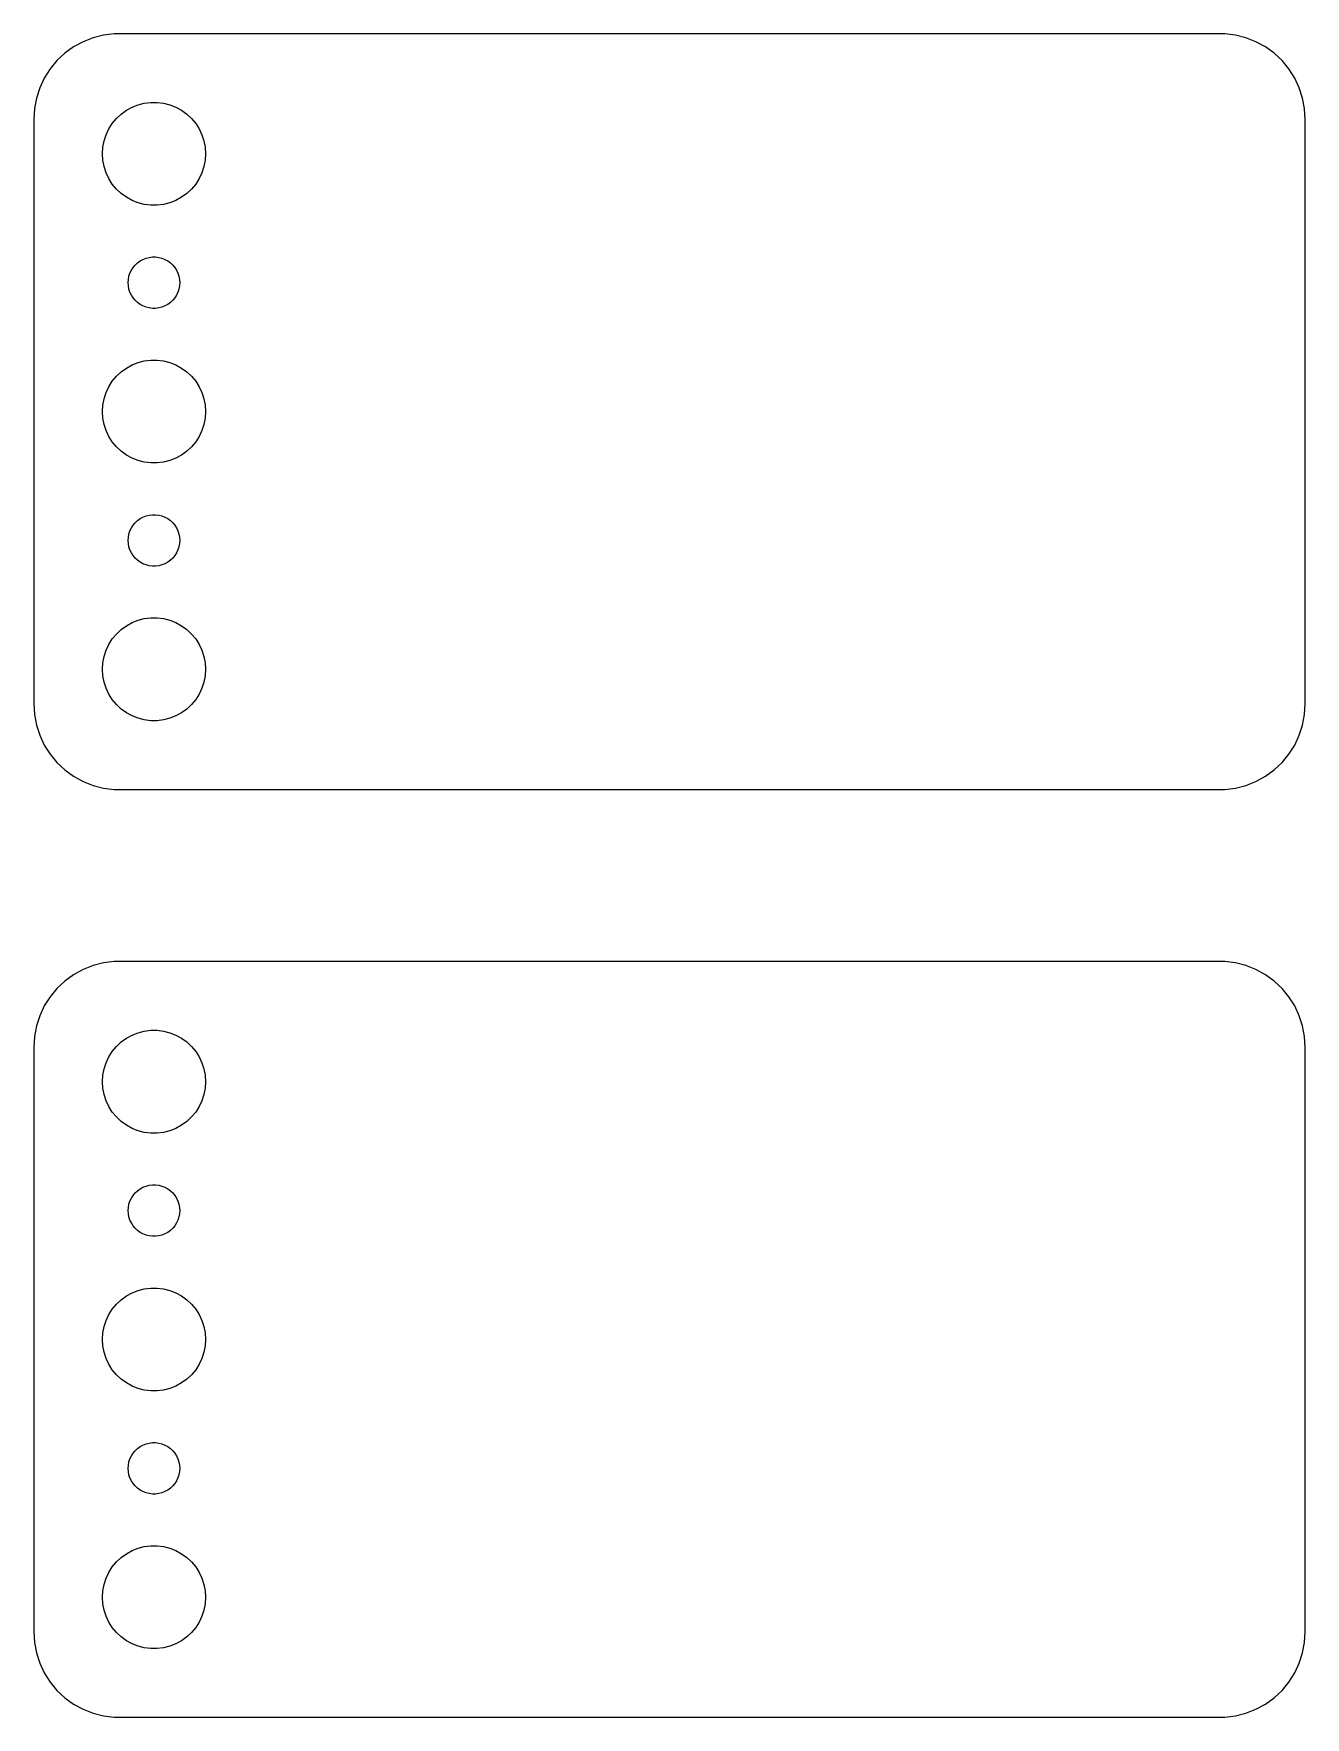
# Model space of a CAD drawing. Header units: metres. Extents: x -37 to 37, y 32 to 130.
import ezdxf

# ---------------------------------------------------------------- set-up
doc = ezdxf.new("R2010")
doc.units = ezdxf.units.M

msp = doc.modelspace()

# ---------------------------------------------------------------- linework, layer by layer
for p, q in [((-34.1289, 129.524), (-34.6791, 129.222)), ((-33.5451, 129.755), (-34.1289, 129.524)), ((-32.9369, 129.911), (-33.5451, 129.755)), ((-32.3139, 129.99), (-32.9369, 129.911)), ((32.3139, 129.99), (-32.3139, 129.99)), ((32.9369, 129.911), (32.3139, 129.99)), ((33.5451, 129.755), (32.9369, 129.911)), ((34.1289, 129.524), (33.5451, 129.755)), ((34.6791, 129.222), (34.1289, 129.524)), ((-35.6448, 128.423), (-36.0451, 127.939)), ((-35.1871, 128.853), (-35.6448, 128.423)), ((-34.6791, 129.222), (-35.1871, 128.853)), ((35.1871, 128.853), (34.6791, 129.222)), ((35.6448, 128.423), (35.1871, 128.853)), ((36.0451, 127.939), (35.6448, 128.423)), ((-36.3815, 127.409), (-36.6489, 126.841)), ((-36.0451, 127.939), (-36.3815, 127.409)), ((36.3815, 127.409), (36.0451, 127.939)), ((36.6489, 126.841), (36.3815, 127.409)), ((-36.6489, 126.841), (-36.8429, 126.243)), ((36.8429, 126.243), (36.6489, 126.841)), ((-36.9606, 125.627), (-37, 125)), ((-36.8429, 126.243), (-36.9606, 125.627)), ((-31.9123, 125.312), (-31.6075, 125.533)), ((-31.6075, 125.533), (-31.2773, 125.714)), ((-31.2773, 125.714), (-30.927, 125.853)), ((-30.927, 125.853), (-30.5621, 125.947)), ((-30.5621, 125.947), (-30.1884, 125.994)), ((-30.1884, 125.994), (-29.8116, 125.994)), ((-29.8116, 125.994), (-29.4379, 125.947)), ((-29.4379, 125.947), (-29.0729, 125.853)), ((-29.0729, 125.853), (-28.7227, 125.714)), ((-28.7227, 125.714), (-28.3925, 125.533)), ((-28.3925, 125.533), (-28.0877, 125.312)), ((36.9606, 125.627), (36.8429, 126.243)), ((37, 125), (36.9606, 125.627)), ((-37, 125), (-37, 91)), ((-32.7893, 124.104), (-32.6289, 124.445)), ((-32.6289, 124.445), (-32.427, 124.763)), ((-32.427, 124.763), (-32.1869, 125.054)), ((-32.1869, 125.054), (-31.9123, 125.312)), ((-28.0877, 125.312), (-27.8131, 125.054)), ((-27.8131, 125.054), (-27.5729, 124.763)), ((-27.5729, 124.763), (-27.3711, 124.445)), ((-27.3711, 124.445), (-27.2107, 124.104)), ((37, 91), (37, 125)), ((-32.9763, 123.376), (-32.9057, 123.746)), ((-32.9057, 123.746), (-32.7893, 124.104)), ((-27.2107, 124.104), (-27.0942, 123.746)), ((-27.0942, 123.746), (-27.0237, 123.376)), ((-33, 123), (-32.9763, 123.376)), ((-32.9763, 122.624), (-33, 123)), ((-32.9057, 122.254), (-32.9763, 122.624)), ((-27.0237, 122.624), (-27.0942, 122.254)), ((-27.0237, 123.376), (-27, 123)), ((-27, 123), (-27.0237, 122.624)), ((-32.7893, 121.896), (-32.9057, 122.254)), ((-32.6289, 121.555), (-32.7893, 121.896)), ((-32.427, 121.237), (-32.6289, 121.555)), ((-27.3711, 121.555), (-27.5729, 121.237)), ((-27.2107, 121.896), (-27.3711, 121.555)), ((-27.0942, 122.254), (-27.2107, 121.896)), ((-32.1869, 120.946), (-32.427, 121.237)), ((-31.9123, 120.688), (-32.1869, 120.946)), ((-31.6075, 120.467), (-31.9123, 120.688)), ((-28.0877, 120.688), (-28.3925, 120.467)), ((-27.8131, 120.946), (-28.0877, 120.688)), ((-27.5729, 121.237), (-27.8131, 120.946)), ((-31.2773, 120.286), (-31.6075, 120.467)), ((-30.927, 120.147), (-31.2773, 120.286)), ((-30.5621, 120.053), (-30.927, 120.147)), ((-30.1884, 120.006), (-30.5621, 120.053)), ((-29.8116, 120.006), (-30.1884, 120.006)), ((-29.4379, 120.053), (-29.8116, 120.006)), ((-29.0729, 120.147), (-29.4379, 120.053)), ((-28.7227, 120.286), (-29.0729, 120.147)), ((-28.3925, 120.467), (-28.7227, 120.286)), ((-31.0934, 116.527), (-30.9561, 116.656)), ((-30.9561, 116.656), (-30.8037, 116.766)), ((-30.8037, 116.766), (-30.6387, 116.857)), ((-30.6387, 116.857), (-30.4635, 116.927)), ((-30.4635, 116.927), (-30.2811, 116.973)), ((-30.2811, 116.973), (-30.0942, 116.997)), ((-30.0942, 116.997), (-29.9058, 116.997)), ((-29.9058, 116.997), (-29.7189, 116.973)), ((-29.7189, 116.973), (-29.5365, 116.927)), ((-29.5365, 116.927), (-29.3613, 116.857)), ((-29.3613, 116.857), (-29.1963, 116.766)), ((-29.1963, 116.766), (-29.0439, 116.656)), ((-29.0439, 116.656), (-28.9065, 116.527)), ((-31.5, 115.5), (-31.4882, 115.688)), ((-31.4882, 115.688), (-31.4529, 115.873)), ((-31.4529, 115.873), (-31.3947, 116.052)), ((-31.3947, 116.052), (-31.3145, 116.223)), ((-31.3145, 116.223), (-31.2135, 116.382)), ((-31.2135, 116.382), (-31.0934, 116.527)), ((-28.9065, 116.527), (-28.7865, 116.382)), ((-28.7865, 116.382), (-28.6855, 116.223)), ((-28.6855, 116.223), (-28.6053, 116.052)), ((-28.6053, 116.052), (-28.5471, 115.873)), ((-28.5471, 115.873), (-28.5118, 115.688)), ((-28.5118, 115.688), (-28.5, 115.5)), ((-31.4882, 115.312), (-31.5, 115.5)), ((-31.4529, 115.127), (-31.4882, 115.312)), ((-31.3947, 114.948), (-31.4529, 115.127)), ((-31.3145, 114.777), (-31.3947, 114.948)), ((-31.2135, 114.618), (-31.3145, 114.777)), ((-28.6855, 114.777), (-28.7865, 114.618)), ((-28.6053, 114.948), (-28.6855, 114.777)), ((-28.5471, 115.127), (-28.6053, 114.948)), ((-28.5118, 115.312), (-28.5471, 115.127)), ((-28.5, 115.5), (-28.5118, 115.312)), ((-31.0934, 114.473), (-31.2135, 114.618)), ((-30.9561, 114.344), (-31.0934, 114.473)), ((-30.8037, 114.234), (-30.9561, 114.344)), ((-30.6387, 114.143), (-30.8037, 114.234)), ((-30.4635, 114.073), (-30.6387, 114.143)), ((-30.2811, 114.027), (-30.4635, 114.073)), ((-30.0942, 114.003), (-30.2811, 114.027)), ((-29.9058, 114.003), (-30.0942, 114.003)), ((-29.7189, 114.027), (-29.9058, 114.003)), ((-29.5365, 114.073), (-29.7189, 114.027)), ((-29.3613, 114.143), (-29.5365, 114.073)), ((-29.1963, 114.234), (-29.3613, 114.143)), ((-29.0439, 114.344), (-29.1963, 114.234)), ((-28.9065, 114.473), (-29.0439, 114.344)), ((-28.7865, 114.618), (-28.9065, 114.473)), ((-31.2773, 110.714), (-30.927, 110.853)), ((-30.927, 110.853), (-30.5621, 110.947)), ((-30.5621, 110.947), (-30.1884, 110.994)), ((-30.1884, 110.994), (-29.8116, 110.994)), ((-29.8116, 110.994), (-29.4379, 110.947)), ((-29.4379, 110.947), (-29.0729, 110.853)), ((-29.0729, 110.853), (-28.7227, 110.714)), ((-32.6289, 109.445), (-32.427, 109.763)), ((-32.427, 109.763), (-32.1869, 110.054)), ((-32.1869, 110.054), (-31.9123, 110.312)), ((-31.9123, 110.312), (-31.6075, 110.533)), ((-31.6075, 110.533), (-31.2773, 110.714)), ((-28.7227, 110.714), (-28.3925, 110.533)), ((-28.3925, 110.533), (-28.0877, 110.312)), ((-28.0877, 110.312), (-27.8131, 110.054)), ((-27.8131, 110.054), (-27.5729, 109.763)), ((-27.5729, 109.763), (-27.3711, 109.445)), ((-32.9057, 108.746), (-32.7893, 109.104)), ((-32.7893, 109.104), (-32.6289, 109.445)), ((-27.3711, 109.445), (-27.2107, 109.104)), ((-27.2107, 109.104), (-27.0942, 108.746)), ((-33, 108), (-32.9763, 108.376)), ((-32.9763, 107.624), (-33, 108)), ((-32.9763, 108.376), (-32.9057, 108.746)), ((-27.0942, 108.746), (-27.0237, 108.376)), ((-27.0237, 108.376), (-27, 108)), ((-27, 108), (-27.0237, 107.624)), ((-32.9057, 107.254), (-32.9763, 107.624)), ((-32.7893, 106.896), (-32.9057, 107.254)), ((-32.6289, 106.555), (-32.7893, 106.896)), ((-27.2107, 106.896), (-27.3711, 106.555)), ((-27.0942, 107.254), (-27.2107, 106.896)), ((-27.0237, 107.624), (-27.0942, 107.254)), ((-32.427, 106.237), (-32.6289, 106.555)), ((-32.1869, 105.946), (-32.427, 106.237)), ((-31.9123, 105.688), (-32.1869, 105.946)), ((-27.8131, 105.946), (-28.0877, 105.688)), ((-27.5729, 106.237), (-27.8131, 105.946)), ((-27.3711, 106.555), (-27.5729, 106.237)), ((-31.6075, 105.467), (-31.9123, 105.688)), ((-31.2773, 105.286), (-31.6075, 105.467)), ((-30.927, 105.147), (-31.2773, 105.286)), ((-30.5621, 105.053), (-30.927, 105.147)), ((-30.1884, 105.006), (-30.5621, 105.053)), ((-29.8116, 105.006), (-30.1884, 105.006)), ((-29.4379, 105.053), (-29.8116, 105.006)), ((-29.0729, 105.147), (-29.4379, 105.053)), ((-28.7227, 105.286), (-29.0729, 105.147)), ((-28.3925, 105.467), (-28.7227, 105.286)), ((-28.0877, 105.688), (-28.3925, 105.467)), ((-30.6387, 101.857), (-30.4635, 101.927)), ((-30.4635, 101.927), (-30.2811, 101.973)), ((-30.2811, 101.973), (-30.0942, 101.997)), ((-30.0942, 101.997), (-29.9058, 101.997)), ((-29.9058, 101.997), (-29.7189, 101.973)), ((-29.7189, 101.973), (-29.5365, 101.927)), ((-29.5365, 101.927), (-29.3613, 101.857)), ((-31.4529, 100.873), (-31.3947, 101.052)), ((-31.3947, 101.052), (-31.3145, 101.223)), ((-31.3145, 101.223), (-31.2135, 101.382)), ((-31.2135, 101.382), (-31.0934, 101.527)), ((-31.0934, 101.527), (-30.9561, 101.656)), ((-30.9561, 101.656), (-30.8037, 101.766)), ((-30.8037, 101.766), (-30.6387, 101.857)), ((-29.3613, 101.857), (-29.1963, 101.766)), ((-29.1963, 101.766), (-29.0439, 101.656)), ((-29.0439, 101.656), (-28.9065, 101.527)), ((-28.9065, 101.527), (-28.7865, 101.382)), ((-28.7865, 101.382), (-28.6855, 101.223)), ((-28.6855, 101.223), (-28.6053, 101.052)), ((-28.6053, 101.052), (-28.5471, 100.873)), ((-31.5, 100.5), (-31.4882, 100.688)), ((-31.4882, 100.312), (-31.5, 100.5)), ((-31.4882, 100.688), (-31.4529, 100.873)), ((-31.4529, 100.127), (-31.4882, 100.312)), ((-31.3947, 99.9478), (-31.4529, 100.127)), ((-31.3145, 99.7774), (-31.3947, 99.9478)), ((-28.6053, 99.9478), (-28.6855, 99.7774)), ((-28.5471, 100.127), (-28.6053, 99.9478)), ((-28.5471, 100.873), (-28.5118, 100.688)), ((-28.5118, 100.312), (-28.5471, 100.127)), ((-28.5118, 100.688), (-28.5, 100.5)), ((-28.5, 100.5), (-28.5118, 100.312)), ((-31.2135, 99.6183), (-31.3145, 99.7774)), ((-31.0934, 99.4732), (-31.2135, 99.6183)), ((-30.9561, 99.3442), (-31.0934, 99.4732)), ((-30.8037, 99.2335), (-30.9561, 99.3442)), ((-30.6387, 99.1428), (-30.8037, 99.2335)), ((-30.4635, 99.0734), (-30.6387, 99.1428)), ((-30.2811, 99.0266), (-30.4635, 99.0734)), ((-30.0942, 99.003), (-30.2811, 99.0266)), ((-29.9058, 99.003), (-30.0942, 99.003)), ((-29.7189, 99.0266), (-29.9058, 99.003)), ((-29.5365, 99.0734), (-29.7189, 99.0266)), ((-29.3613, 99.1428), (-29.5365, 99.0734)), ((-29.1963, 99.2335), (-29.3613, 99.1428)), ((-29.0439, 99.3442), (-29.1963, 99.2335)), ((-28.9065, 99.4732), (-29.0439, 99.3442)), ((-28.7865, 99.6183), (-28.9065, 99.4732)), ((-28.6855, 99.7774), (-28.7865, 99.6183)), ((-32.427, 94.7634), (-32.1869, 95.0536)), ((-32.1869, 95.0536), (-31.9123, 95.3116)), ((-31.9123, 95.3116), (-31.6075, 95.533)), ((-31.6075, 95.533), (-31.2773, 95.7145)), ((-31.2773, 95.7145), (-30.927, 95.8532)), ((-30.927, 95.8532), (-30.5621, 95.9469)), ((-30.5621, 95.9469), (-30.1884, 95.9941)), ((-30.1884, 95.9941), (-29.8116, 95.9941)), ((-29.8116, 95.9941), (-29.4379, 95.9469)), ((-29.4379, 95.9469), (-29.0729, 95.8532)), ((-29.0729, 95.8532), (-28.7227, 95.7145)), ((-28.7227, 95.7145), (-28.3925, 95.533)), ((-28.3925, 95.533), (-28.0877, 95.3116)), ((-28.0877, 95.3116), (-27.8131, 95.0536)), ((-27.8131, 95.0536), (-27.5729, 94.7634)), ((-32.9057, 93.7461), (-32.7893, 94.1044)), ((-32.7893, 94.1044), (-32.6289, 94.4453)), ((-32.6289, 94.4453), (-32.427, 94.7634)), ((-27.5729, 94.7634), (-27.3711, 94.4453)), ((-27.3711, 94.4453), (-27.2107, 94.1044)), ((-27.2107, 94.1044), (-27.0942, 93.7461)), ((-33, 93), (-32.9763, 93.376)), ((-32.9763, 93.376), (-32.9057, 93.7461)), ((-27.0942, 93.7461), (-27.0237, 93.376)), ((-27.0237, 93.376), (-27, 93)), ((-32.9763, 92.624), (-33, 93)), ((-32.9057, 92.2539), (-32.9763, 92.624)), ((-32.7893, 91.8956), (-32.9057, 92.2539)), ((-27.0942, 92.2539), (-27.2107, 91.8956)), ((-27.0237, 92.624), (-27.0942, 92.2539)), ((-27, 93), (-27.0237, 92.624)), ((-32.6289, 91.5547), (-32.7893, 91.8956)), ((-32.427, 91.2366), (-32.6289, 91.5547)), ((-32.1869, 90.9464), (-32.427, 91.2366)), ((-27.5729, 91.2366), (-27.8131, 90.9464)), ((-27.3711, 91.5547), (-27.5729, 91.2366)), ((-27.2107, 91.8956), (-27.3711, 91.5547)), ((-37, 91), (-36.9606, 90.3733)), ((-36.9606, 90.3733), (-36.8429, 89.7566)), ((-31.9123, 90.6885), (-32.1869, 90.9464)), ((-31.6075, 90.467), (-31.9123, 90.6885)), ((-31.2773, 90.2855), (-31.6075, 90.467)), ((-30.927, 90.1468), (-31.2773, 90.2855)), ((-30.5621, 90.0531), (-30.927, 90.1468)), ((-29.0729, 90.1468), (-29.4379, 90.0531)), ((-28.7227, 90.2855), (-29.0729, 90.1468)), ((-28.3925, 90.467), (-28.7227, 90.2855)), ((-28.0877, 90.6885), (-28.3925, 90.467)), ((-27.8131, 90.9464), (-28.0877, 90.6885)), ((36.8429, 89.7566), (36.9606, 90.3733)), ((36.9606, 90.3733), (37, 91)), ((-36.8429, 89.7566), (-36.6489, 89.1594)), ((-30.1884, 90.0059), (-30.5621, 90.0531)), ((-29.8116, 90.0059), (-30.1884, 90.0059)), ((-29.4379, 90.0531), (-29.8116, 90.0059)), ((36.6489, 89.1594), (36.8429, 89.7566)), ((-36.6489, 89.1594), (-36.3815, 88.5912)), ((-36.3815, 88.5912), (-36.0451, 88.0611)), ((36.0451, 88.0611), (36.3815, 88.5912)), ((36.3815, 88.5912), (36.6489, 89.1594)), ((-36.0451, 88.0611), (-35.6448, 87.5773)), ((-35.6448, 87.5773), (-35.1871, 87.1474)), ((35.1871, 87.1474), (35.6448, 87.5773)), ((35.6448, 87.5773), (36.0451, 88.0611)), ((-35.1871, 87.1474), (-34.6791, 86.7784)), ((-34.6791, 86.7784), (-34.1289, 86.4759)), ((-34.1289, 86.4759), (-33.5451, 86.2447)), ((-33.5451, 86.2447), (-32.9369, 86.0886)), ((32.9369, 86.0886), (33.5451, 86.2447)), ((33.5451, 86.2447), (34.1289, 86.4759)), ((34.1289, 86.4759), (34.6791, 86.7784)), ((34.6791, 86.7784), (35.1871, 87.1474)), ((-32.9369, 86.0886), (-32.3139, 86.0099)), ((-32.3139, 86.0099), (32.3139, 86.0099)), ((32.3139, 86.0099), (32.9369, 86.0886)), ((-34.1289, 75.5241), (-34.6791, 75.2216)), ((-33.5451, 75.7553), (-34.1289, 75.5241)), ((-32.9369, 75.9114), (-33.5451, 75.7553)), ((-32.3139, 75.9901), (-32.9369, 75.9114)), ((32.3139, 75.9901), (-32.3139, 75.9901)), ((32.9369, 75.9114), (32.3139, 75.9901)), ((33.5451, 75.7553), (32.9369, 75.9114)), ((34.1289, 75.5241), (33.5451, 75.7553)), ((34.6791, 75.2216), (34.1289, 75.5241)), ((-35.1871, 74.8526), (-35.6448, 74.4227)), ((-34.6791, 75.2216), (-35.1871, 74.8526)), ((35.1871, 74.8526), (34.6791, 75.2216)), ((35.6448, 74.4227), (35.1871, 74.8526)), ((-36.0451, 73.9389), (-36.3815, 73.4088)), ((-35.6448, 74.4227), (-36.0451, 73.9389)), ((36.0451, 73.9389), (35.6448, 74.4227)), ((36.3815, 73.4088), (36.0451, 73.9389)), ((-36.6489, 72.8406), (-36.8429, 72.2434)), ((-36.3815, 73.4088), (-36.6489, 72.8406)), ((36.6489, 72.8406), (36.3815, 73.4088)), ((36.8429, 72.2434), (36.6489, 72.8406)), ((-36.9606, 71.6267), (-37, 71)), ((-36.8429, 72.2434), (-36.9606, 71.6267)), ((-31.9123, 71.3115), (-31.6075, 71.533)), ((-31.6075, 71.533), (-31.2773, 71.7145)), ((-31.2773, 71.7145), (-30.927, 71.8532)), ((-30.927, 71.8532), (-30.5621, 71.9469)), ((-30.5621, 71.9469), (-30.1884, 71.9941)), ((-30.1884, 71.9941), (-29.8116, 71.9941)), ((-29.8116, 71.9941), (-29.4379, 71.9469)), ((-29.4379, 71.9469), (-29.0729, 71.8532)), ((-29.0729, 71.8532), (-28.7227, 71.7145)), ((-28.7227, 71.7145), (-28.3925, 71.533)), ((-28.3925, 71.533), (-28.0877, 71.3115)), ((36.9606, 71.6267), (36.8429, 72.2434)), ((37, 71), (36.9606, 71.6267)), ((-37, 71), (-37, 37)), ((-32.6289, 70.4453), (-32.427, 70.7634)), ((-32.427, 70.7634), (-32.1869, 71.0536)), ((-32.1869, 71.0536), (-31.9123, 71.3115)), ((-28.0877, 71.3115), (-27.8131, 71.0536)), ((-27.8131, 71.0536), (-27.5729, 70.7634)), ((-27.5729, 70.7634), (-27.3711, 70.4453)), ((37, 37), (37, 71)), ((-32.9763, 69.376), (-32.9057, 69.7461)), ((-32.9057, 69.7461), (-32.7893, 70.1044)), ((-32.7893, 70.1044), (-32.6289, 70.4453)), ((-27.3711, 70.4453), (-27.2107, 70.1044)), ((-27.2107, 70.1044), (-27.0942, 69.7461)), ((-27.0942, 69.7461), (-27.0237, 69.376)), ((-33, 69), (-32.9763, 69.376)), ((-32.9763, 68.624), (-33, 69)), ((-32.9057, 68.2539), (-32.9763, 68.624)), ((-27.0237, 68.624), (-27.0942, 68.2539)), ((-27.0237, 69.376), (-27, 69)), ((-27, 69), (-27.0237, 68.624)), ((-32.7893, 67.8956), (-32.9057, 68.2539)), ((-32.6289, 67.5547), (-32.7893, 67.8956)), ((-27.2107, 67.8956), (-27.3711, 67.5547)), ((-27.0942, 68.2539), (-27.2107, 67.8956)), ((-32.427, 67.2366), (-32.6289, 67.5547)), ((-32.1869, 66.9464), (-32.427, 67.2366)), ((-31.9123, 66.6884), (-32.1869, 66.9464)), ((-31.6075, 66.467), (-31.9123, 66.6884)), ((-28.0877, 66.6884), (-28.3925, 66.467)), ((-27.8131, 66.9464), (-28.0877, 66.6884)), ((-27.5729, 67.2366), (-27.8131, 66.9464)), ((-27.3711, 67.5547), (-27.5729, 67.2366)), ((-31.2773, 66.2855), (-31.6075, 66.467)), ((-30.927, 66.1468), (-31.2773, 66.2855)), ((-30.5621, 66.0531), (-30.927, 66.1468)), ((-30.1884, 66.0059), (-30.5621, 66.0531)), ((-29.8116, 66.0059), (-30.1884, 66.0059)), ((-29.4379, 66.0531), (-29.8116, 66.0059)), ((-29.0729, 66.1468), (-29.4379, 66.0531)), ((-28.7227, 66.2855), (-29.0729, 66.1468)), ((-28.3925, 66.467), (-28.7227, 66.2855)), ((-30.9561, 62.6558), (-30.8037, 62.7665)), ((-30.8037, 62.7665), (-30.6387, 62.8572)), ((-30.6387, 62.8572), (-30.4635, 62.9266)), ((-30.4635, 62.9266), (-30.2811, 62.9734)), ((-30.2811, 62.9734), (-30.0942, 62.997)), ((-30.0942, 62.997), (-29.9058, 62.997)), ((-29.9058, 62.997), (-29.7189, 62.9734)), ((-29.7189, 62.9734), (-29.5365, 62.9266)), ((-29.5365, 62.9266), (-29.3613, 62.8572)), ((-29.3613, 62.8572), (-29.1963, 62.7665)), ((-29.1963, 62.7665), (-29.0439, 62.6558)), ((-31.4882, 61.688), (-31.4529, 61.873)), ((-31.4529, 61.873), (-31.3947, 62.0522)), ((-31.3947, 62.0522), (-31.3145, 62.2226)), ((-31.3145, 62.2226), (-31.2135, 62.3817)), ((-31.2135, 62.3817), (-31.0934, 62.5268)), ((-31.0934, 62.5268), (-30.9561, 62.6558)), ((-29.0439, 62.6558), (-28.9065, 62.5268)), ((-28.9065, 62.5268), (-28.7865, 62.3817)), ((-28.7865, 62.3817), (-28.6855, 62.2226)), ((-28.6855, 62.2226), (-28.6053, 62.0522)), ((-28.6053, 62.0522), (-28.5471, 61.873)), ((-28.5471, 61.873), (-28.5118, 61.688)), ((-31.5, 61.5), (-31.4882, 61.688)), ((-31.4882, 61.312), (-31.5, 61.5)), ((-31.4529, 61.127), (-31.4882, 61.312)), ((-31.3947, 60.9478), (-31.4529, 61.127)), ((-31.3145, 60.7774), (-31.3947, 60.9478)), ((-31.2135, 60.6183), (-31.3145, 60.7774)), ((-28.6855, 60.7774), (-28.7865, 60.6183)), ((-28.6053, 60.9478), (-28.6855, 60.7774)), ((-28.5471, 61.127), (-28.6053, 60.9478)), ((-28.5118, 61.312), (-28.5471, 61.127)), ((-28.5118, 61.688), (-28.5, 61.5)), ((-28.5, 61.5), (-28.5118, 61.312)), ((-31.0934, 60.4732), (-31.2135, 60.6183)), ((-30.9561, 60.3442), (-31.0934, 60.4732)), ((-30.8037, 60.2335), (-30.9561, 60.3442)), ((-30.6387, 60.1427), (-30.8037, 60.2335)), ((-30.4635, 60.0734), (-30.6387, 60.1427)), ((-30.2811, 60.0266), (-30.4635, 60.0734)), ((-30.0942, 60.0029), (-30.2811, 60.0266)), ((-29.9058, 60.0029), (-30.0942, 60.0029)), ((-29.7189, 60.0266), (-29.9058, 60.0029)), ((-29.5365, 60.0734), (-29.7189, 60.0266)), ((-29.3613, 60.1427), (-29.5365, 60.0734)), ((-29.1963, 60.2335), (-29.3613, 60.1427)), ((-29.0439, 60.3442), (-29.1963, 60.2335)), ((-28.9065, 60.4732), (-29.0439, 60.3442)), ((-28.7865, 60.6183), (-28.9065, 60.4732)), ((-31.2773, 56.7145), (-30.927, 56.8532)), ((-30.927, 56.8532), (-30.5621, 56.9469)), ((-30.5621, 56.9469), (-30.1884, 56.9941)), ((-30.1884, 56.9941), (-29.8116, 56.9941)), ((-29.8116, 56.9941), (-29.4379, 56.9469)), ((-29.4379, 56.9469), (-29.0729, 56.8532)), ((-29.0729, 56.8532), (-28.7227, 56.7145)), ((-32.427, 55.7634), (-32.1869, 56.0536)), ((-32.1869, 56.0536), (-31.9123, 56.3115)), ((-31.9123, 56.3115), (-31.6075, 56.533)), ((-31.6075, 56.533), (-31.2773, 56.7145)), ((-28.7227, 56.7145), (-28.3925, 56.533)), ((-28.3925, 56.533), (-28.0877, 56.3115)), ((-28.0877, 56.3115), (-27.8131, 56.0536)), ((-27.8131, 56.0536), (-27.5729, 55.7634)), ((-32.9057, 54.7461), (-32.7893, 55.1044)), ((-32.7893, 55.1044), (-32.6289, 55.4453)), ((-32.6289, 55.4453), (-32.427, 55.7634)), ((-27.5729, 55.7634), (-27.3711, 55.4453)), ((-27.3711, 55.4453), (-27.2107, 55.1044)), ((-27.2107, 55.1044), (-27.0942, 54.7461)), ((-33, 54), (-32.9763, 54.376)), ((-32.9763, 53.624), (-33, 54)), ((-32.9763, 54.376), (-32.9057, 54.7461)), ((-27.0942, 54.7461), (-27.0237, 54.376)), ((-27.0237, 54.376), (-27, 54)), ((-27, 54), (-27.0237, 53.624)), ((-32.9057, 53.2539), (-32.9763, 53.624)), ((-32.7893, 52.8956), (-32.9057, 53.2539)), ((-27.0942, 53.2539), (-27.2107, 52.8956)), ((-27.0237, 53.624), (-27.0942, 53.2539)), ((-32.6289, 52.5547), (-32.7893, 52.8956)), ((-32.427, 52.2366), (-32.6289, 52.5547)), ((-32.1869, 51.9464), (-32.427, 52.2366)), ((-31.9123, 51.6885), (-32.1869, 51.9464)), ((-27.8131, 51.9464), (-28.0877, 51.6885)), ((-27.5729, 52.2366), (-27.8131, 51.9464)), ((-27.3711, 52.5547), (-27.5729, 52.2366)), ((-27.2107, 52.8956), (-27.3711, 52.5547)), ((-31.6075, 51.467), (-31.9123, 51.6885)), ((-31.2773, 51.2855), (-31.6075, 51.467)), ((-30.927, 51.1468), (-31.2773, 51.2855)), ((-30.5621, 51.0531), (-30.927, 51.1468)), ((-30.1884, 51.0059), (-30.5621, 51.0531)), ((-29.8116, 51.0059), (-30.1884, 51.0059)), ((-29.4379, 51.0531), (-29.8116, 51.0059)), ((-29.0729, 51.1468), (-29.4379, 51.0531)), ((-28.7227, 51.2855), (-29.0729, 51.1468)), ((-28.3925, 51.467), (-28.7227, 51.2855)), ((-28.0877, 51.6885), (-28.3925, 51.467)), ((-31.4529, 46.873), (-31.3947, 47.0522)), ((-31.3947, 47.0522), (-31.3145, 47.2226)), ((-31.3145, 47.2226), (-31.2135, 47.3817)), ((-31.2135, 47.3817), (-31.0934, 47.5268)), ((-31.0934, 47.5268), (-30.9561, 47.6558)), ((-30.9561, 47.6558), (-30.8037, 47.7665)), ((-30.8037, 47.7665), (-30.6387, 47.8573)), ((-30.6387, 47.8573), (-30.4635, 47.9266)), ((-30.4635, 47.9266), (-30.2811, 47.9734)), ((-30.2811, 47.9734), (-30.0942, 47.9971)), ((-30.0942, 47.9971), (-29.9058, 47.9971)), ((-29.9058, 47.9971), (-29.7189, 47.9734)), ((-29.7189, 47.9734), (-29.5365, 47.9266)), ((-29.5365, 47.9266), (-29.3613, 47.8573)), ((-29.3613, 47.8573), (-29.1963, 47.7665)), ((-29.1963, 47.7665), (-29.0439, 47.6558)), ((-29.0439, 47.6558), (-28.9065, 47.5268)), ((-28.9065, 47.5268), (-28.7865, 47.3817)), ((-28.7865, 47.3817), (-28.6855, 47.2226)), ((-28.6855, 47.2226), (-28.6053, 47.0522)), ((-28.6053, 47.0522), (-28.5471, 46.873)), ((-31.5, 46.5), (-31.4882, 46.688)), ((-31.4882, 46.312), (-31.5, 46.5)), ((-31.4882, 46.688), (-31.4529, 46.873)), ((-31.4529, 46.127), (-31.4882, 46.312)), ((-31.3947, 45.9478), (-31.4529, 46.127)), ((-28.5471, 46.127), (-28.6053, 45.9478)), ((-28.5471, 46.873), (-28.5118, 46.688)), ((-28.5118, 46.312), (-28.5471, 46.127)), ((-28.5118, 46.688), (-28.5, 46.5)), ((-28.5, 46.5), (-28.5118, 46.312)), ((-31.3145, 45.7774), (-31.3947, 45.9478)), ((-31.2135, 45.6183), (-31.3145, 45.7774)), ((-31.0934, 45.4732), (-31.2135, 45.6183)), ((-30.9561, 45.3442), (-31.0934, 45.4732)), ((-30.8037, 45.2335), (-30.9561, 45.3442)), ((-30.6387, 45.1428), (-30.8037, 45.2335)), ((-30.4635, 45.0734), (-30.6387, 45.1428)), ((-30.2811, 45.0266), (-30.4635, 45.0734)), ((-29.5365, 45.0734), (-29.7189, 45.0266)), ((-29.3613, 45.1428), (-29.5365, 45.0734)), ((-29.1963, 45.2335), (-29.3613, 45.1428)), ((-29.0439, 45.3442), (-29.1963, 45.2335)), ((-28.9065, 45.4732), (-29.0439, 45.3442)), ((-28.7865, 45.6183), (-28.9065, 45.4732)), ((-28.6855, 45.7774), (-28.7865, 45.6183)), ((-28.6053, 45.9478), (-28.6855, 45.7774)), ((-30.0942, 45.003), (-30.2811, 45.0266)), ((-29.9058, 45.003), (-30.0942, 45.003)), ((-29.7189, 45.0266), (-29.9058, 45.003)), ((-32.1869, 41.0536), (-31.9123, 41.3116)), ((-31.9123, 41.3116), (-31.6075, 41.533)), ((-31.6075, 41.533), (-31.2773, 41.7145)), ((-31.2773, 41.7145), (-30.927, 41.8532)), ((-30.927, 41.8532), (-30.5621, 41.9469)), ((-30.5621, 41.9469), (-30.1884, 41.9941)), ((-30.1884, 41.9941), (-29.8116, 41.9941)), ((-29.8116, 41.9941), (-29.4379, 41.9469)), ((-29.4379, 41.9469), (-29.0729, 41.8532)), ((-29.0729, 41.8532), (-28.7227, 41.7145)), ((-28.7227, 41.7145), (-28.3925, 41.533)), ((-28.3925, 41.533), (-28.0877, 41.3116)), ((-28.0877, 41.3116), (-27.8131, 41.0536)), ((-32.7893, 40.1044), (-32.6289, 40.4453)), ((-32.6289, 40.4453), (-32.427, 40.7634)), ((-32.427, 40.7634), (-32.1869, 41.0536)), ((-27.8131, 41.0536), (-27.5729, 40.7634)), ((-27.5729, 40.7634), (-27.3711, 40.4453)), ((-27.3711, 40.4453), (-27.2107, 40.1044)), ((-33, 39), (-32.9763, 39.376)), ((-32.9763, 39.376), (-32.9057, 39.7461)), ((-32.9057, 39.7461), (-32.7893, 40.1044)), ((-27.2107, 40.1044), (-27.0942, 39.7461)), ((-27.0942, 39.7461), (-27.0237, 39.376)), ((-27.0237, 39.376), (-27, 39)), ((-32.9763, 38.624), (-33, 39)), ((-32.9057, 38.2539), (-32.9763, 38.624)), ((-32.7893, 37.8956), (-32.9057, 38.2539)), ((-27.0942, 38.2539), (-27.2107, 37.8956)), ((-27.0237, 38.624), (-27.0942, 38.2539)), ((-27, 39), (-27.0237, 38.624)), ((-32.6289, 37.5547), (-32.7893, 37.8956)), ((-32.427, 37.2366), (-32.6289, 37.5547)), ((-32.1869, 36.9464), (-32.427, 37.2366)), ((-27.5729, 37.2366), (-27.8131, 36.9464)), ((-27.3711, 37.5547), (-27.5729, 37.2366)), ((-27.2107, 37.8956), (-27.3711, 37.5547)), ((-37, 37), (-36.9606, 36.3733)), ((-36.9606, 36.3733), (-36.8429, 35.7566)), ((-31.9123, 36.6885), (-32.1869, 36.9464)), ((-31.6075, 36.467), (-31.9123, 36.6885)), ((-31.2773, 36.2855), (-31.6075, 36.467)), ((-30.927, 36.1468), (-31.2773, 36.2855)), ((-28.7227, 36.2855), (-29.0729, 36.1468)), ((-28.3925, 36.467), (-28.7227, 36.2855)), ((-28.0877, 36.6885), (-28.3925, 36.467)), ((-27.8131, 36.9464), (-28.0877, 36.6885)), ((36.8429, 35.7566), (36.9606, 36.3733)), ((36.9606, 36.3733), (37, 37)), ((-36.8429, 35.7566), (-36.6489, 35.1594)), ((-30.5621, 36.0531), (-30.927, 36.1468)), ((-30.1884, 36.0059), (-30.5621, 36.0531)), ((-29.8116, 36.0059), (-30.1884, 36.0059)), ((-29.4379, 36.0531), (-29.8116, 36.0059)), ((-29.0729, 36.1468), (-29.4379, 36.0531)), ((36.6489, 35.1594), (36.8429, 35.7566)), ((-36.6489, 35.1594), (-36.3815, 34.5912)), ((-36.3815, 34.5912), (-36.0451, 34.0611)), ((36.0451, 34.0611), (36.3815, 34.5912)), ((36.3815, 34.5912), (36.6489, 35.1594)), ((-36.0451, 34.0611), (-35.6448, 33.5773)), ((-35.6448, 33.5773), (-35.1871, 33.1474)), ((35.1871, 33.1474), (35.6448, 33.5773)), ((35.6448, 33.5773), (36.0451, 34.0611)), ((-35.1871, 33.1474), (-34.6791, 32.7784)), ((-34.6791, 32.7784), (-34.1289, 32.4759)), ((-34.1289, 32.4759), (-33.5451, 32.2447)), ((33.5451, 32.2447), (34.1289, 32.4759)), ((34.1289, 32.4759), (34.6791, 32.7784)), ((34.6791, 32.7784), (35.1871, 33.1474)), ((-33.5451, 32.2447), (-32.9369, 32.0886)), ((-32.9369, 32.0886), (-32.3139, 32.0099)), ((-32.3139, 32.0099), (32.3139, 32.0099)), ((32.3139, 32.0099), (32.9369, 32.0886)), ((32.9369, 32.0886), (33.5451, 32.2447))]:
    msp.add_line(p, q)

doc.saveas('drawing.dxf')
